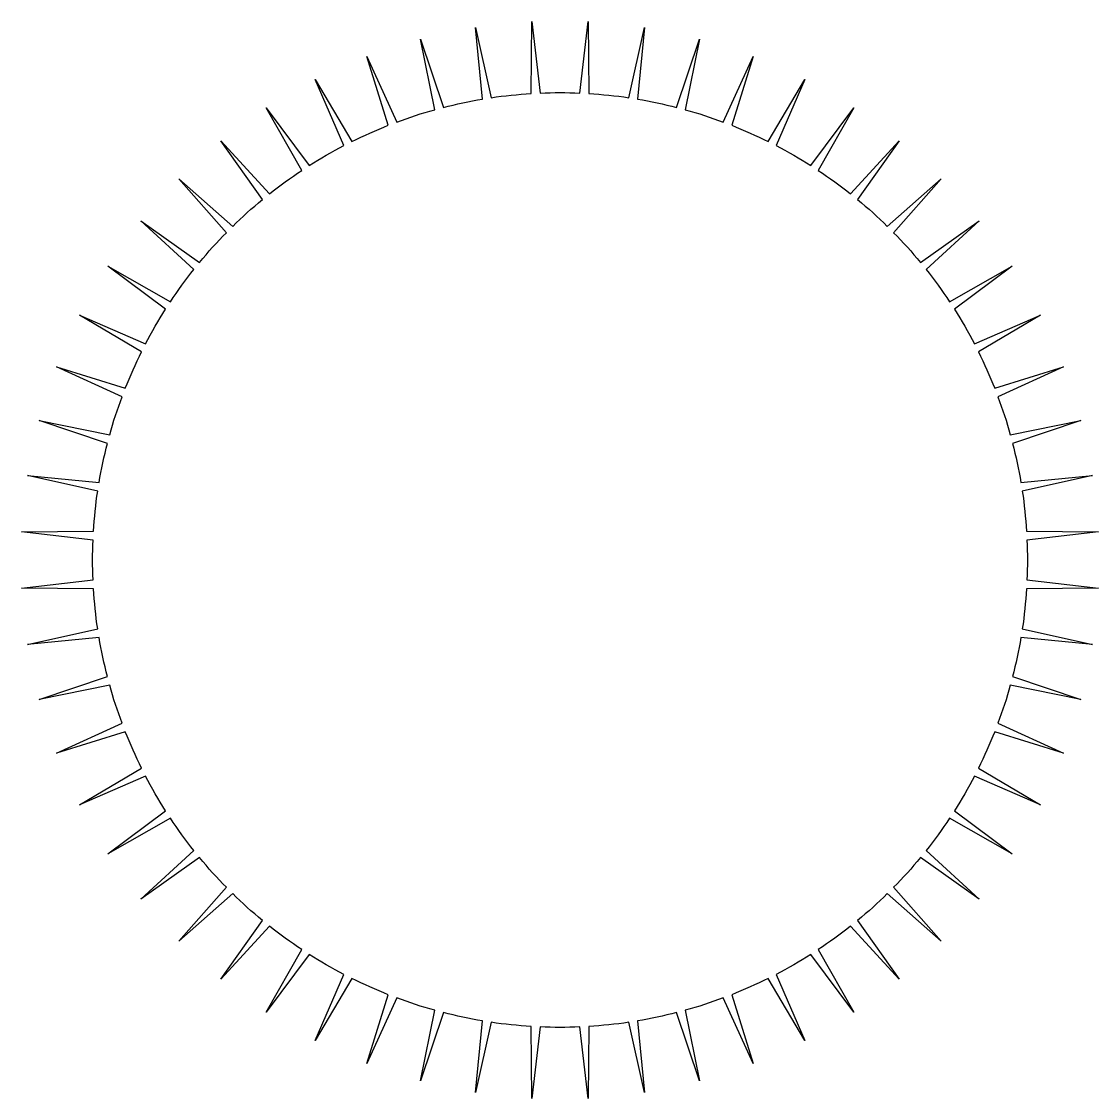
# Model space of a CAD drawing. Header units: feet. Extents: x -0.499 to 0.499, y -0.499 to 0.499.
import ezdxf

# ---------------------------------------------------------------- set-up
doc = ezdxf.new("R2010")
doc.units = ezdxf.units.FT
doc.header["$MEASUREMENT"] = 0

msp = doc.modelspace()

# ---------------------------------------------------------------- linework, layer by layer
msp.add_lwpolyline([(0.4455, -0.227), (0.38428, -0.20045, -0.021399), (0.36574, -0.23257), (0.41934, -0.27232), (0.36122, -0.23952, -0.021399), (0.33942, -0.26952), (0.38857, -0.31466), (0.3342, -0.27597, -0.021399), (0.30939, -0.30352), (0.35355, -0.35355), (0.30352, -0.30939, -0.021399), (0.27597, -0.3342), (0.31466, -0.38857), (0.26952, -0.33942, -0.021399), (0.23952, -0.36122), (0.27232, -0.41934), (0.23257, -0.36574, -0.021399), (0.20045, -0.38428), (0.227, -0.4455), (0.19306, -0.38804, -0.021399), (0.15919, -0.40312), (0.17918, -0.46679), (0.15144, -0.4061, -0.021399), (0.11618, -0.41755), (0.12941, -0.48296), (0.10817, -0.4197, -0.021399), (0.07189, -0.42741), (0.07822, -0.49384), (0.0637, -0.42871, -0.021399), (0.02682, -0.43258), (0.02617, -0.49931), (0.01854, -0.43302, -0.021399), (-0.01854, -0.43302), (-0.02617, -0.49931), (-0.02682, -0.43258, -0.021399), (-0.0637, -0.42871), (-0.07822, -0.49384), (-0.07189, -0.42741, -0.021399), (-0.10817, -0.4197), (-0.12941, -0.48296), (-0.11618, -0.41755, -0.021399), (-0.15144, -0.4061), (-0.17918, -0.46679), (-0.15919, -0.40312, -0.021399), (-0.19306, -0.38804), (-0.227, -0.4455), (-0.20045, -0.38428, -0.021399), (-0.23257, -0.36574), (-0.27232, -0.41934), (-0.23952, -0.36122, -0.021399), (-0.26952, -0.33942), (-0.31466, -0.38857), (-0.27597, -0.3342, -0.021399), (-0.30352, -0.30939), (-0.35355, -0.35355), (-0.30939, -0.30352, -0.021399), (-0.3342, -0.27597), (-0.38857, -0.31466), (-0.33942, -0.26952, -0.021399), (-0.36122, -0.23952), (-0.41934, -0.27232), (-0.36574, -0.23257, -0.021399), (-0.38428, -0.20045), (-0.4455, -0.227), (-0.38804, -0.19306, -0.021399), (-0.40312, -0.15919), (-0.46679, -0.17918), (-0.4061, -0.15144, -0.021399), (-0.41755, -0.11618), (-0.48296, -0.12941), (-0.4197, -0.10817, -0.021399), (-0.42741, -0.07189), (-0.49384, -0.07822), (-0.42871, -0.0637, -0.021399), (-0.43258, -0.02682), (-0.49931, -0.02617), (-0.43302, -0.01854, -0.021399), (-0.43302, 0.01854), (-0.49931, 0.02617), (-0.43258, 0.02682, -0.021399), (-0.42871, 0.0637), (-0.49384, 0.07822), (-0.42741, 0.07189, -0.021399), (-0.4197, 0.10817), (-0.48296, 0.12941), (-0.41755, 0.11618, -0.021399), (-0.4061, 0.15144), (-0.46679, 0.17918), (-0.40312, 0.15919, -0.021399), (-0.38804, 0.19306), (-0.4455, 0.227), (-0.38428, 0.20045, -0.021399), (-0.36574, 0.23257), (-0.41934, 0.27232), (-0.36122, 0.23952, -0.021399), (-0.33942, 0.26952), (-0.38857, 0.31466), (-0.3342, 0.27597, -0.021399), (-0.30939, 0.30352), (-0.35355, 0.35355), (-0.30352, 0.30939, -0.021399), (-0.27597, 0.3342), (-0.31466, 0.38857), (-0.26952, 0.33942, -0.021399), (-0.23952, 0.36122), (-0.27232, 0.41934), (-0.23257, 0.36574, -0.021399), (-0.20045, 0.38428), (-0.227, 0.4455), (-0.19306, 0.38804, -0.021399), (-0.15919, 0.40312), (-0.17918, 0.46679), (-0.15144, 0.4061, -0.021399), (-0.11618, 0.41755), (-0.12941, 0.48296), (-0.10817, 0.4197, -0.021399), (-0.07189, 0.42741), (-0.07822, 0.49384), (-0.0637, 0.42871, -0.021399), (-0.02682, 0.43258), (-0.02617, 0.49931), (-0.01854, 0.43302, -0.021399), (0.01854, 0.43302), (0.02617, 0.49931), (0.02682, 0.43258, -0.021399), (0.0637, 0.42871), (0.07822, 0.49384), (0.07189, 0.42741, -0.021399), (0.10817, 0.4197), (0.12941, 0.48296), (0.11618, 0.41755, -0.021399), (0.15144, 0.4061), (0.17918, 0.46679), (0.15919, 0.40312, -0.021399), (0.19306, 0.38804), (0.227, 0.4455), (0.20045, 0.38428, -0.021399), (0.23257, 0.36574), (0.27232, 0.41934), (0.23952, 0.36122, -0.021399), (0.26952, 0.33942), (0.31466, 0.38857), (0.27597, 0.3342, -0.021399), (0.30352, 0.30939), (0.35355, 0.35355), (0.30939, 0.30352, -0.021399), (0.3342, 0.27597), (0.38857, 0.31466), (0.33942, 0.26952, -0.021399), (0.36122, 0.23952), (0.41934, 0.27232), (0.36574, 0.23257, -0.021399), (0.38428, 0.20045), (0.4455, 0.227), (0.38804, 0.19306, -0.021399), (0.40312, 0.15919), (0.46679, 0.17918), (0.4061, 0.15144, -0.021399), (0.41755, 0.11618), (0.48296, 0.12941), (0.4197, 0.10817, -0.021399), (0.42741, 0.07189), (0.49384, 0.07822), (0.42871, 0.0637, -0.021399), (0.43258, 0.02682), (0.49931, 0.02617), (0.43302, 0.01854, -0.021399), (0.43302, -0.01854), (0.49931, -0.02617), (0.43258, -0.02682, -0.021399), (0.42871, -0.0637), (0.49384, -0.07822), (0.42741, -0.07189, -0.021399), (0.4197, -0.10817), (0.48296, -0.12941), (0.41755, -0.11618, -0.021399), (0.4061, -0.15144), (0.46679, -0.17918), (0.40312, -0.15919, -0.021399), (0.38804, -0.19306)], format="xyb", close=True)

doc.saveas('drawing.dxf')
